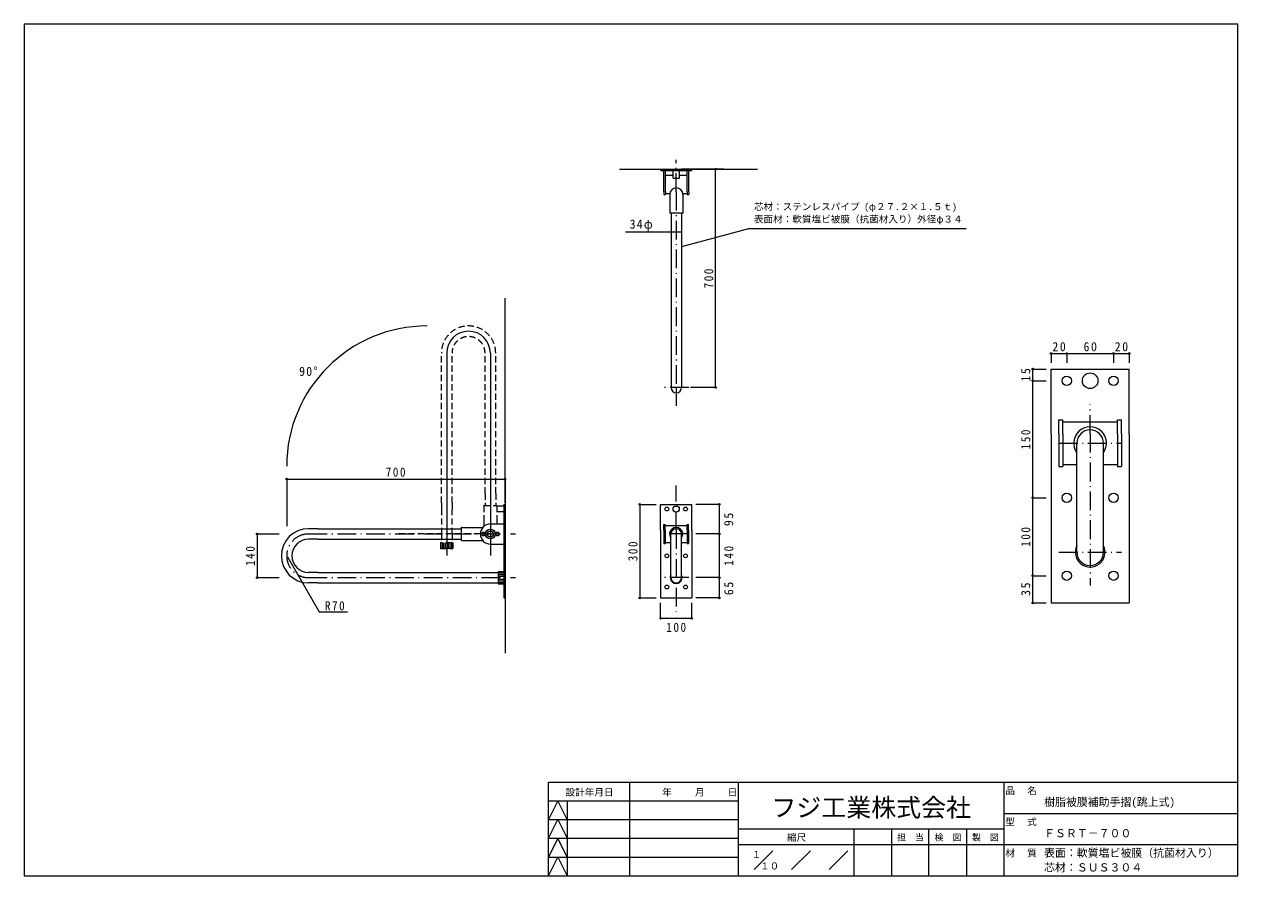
# Model space of a CAD drawing. Units: millimetres at full size, sheet at 1:10, with parts at other scales. Extents: x -2165 to 1725, y -1507 to 1223.
import ezdxf
from ezdxf.enums import TextEntityAlignment as Align

# ---------------------------------------------------------------- set-up
doc = ezdxf.new("R2010")
doc.units = ezdxf.units.MM
doc.header["$LTSCALE"] = 10
doc.header["$PDMODE"] = 32
doc.header["$PDSIZE"] = 5
doc.linetypes.add('DASHED2', pattern=[3, 2, -1])
doc.linetypes.add('DASHED_DOTTED', pattern=[9.25, 6, -1.5, 0.25, -1.5])
for name, color, linetype, lineweight in [('0-0_0', 7, 'Continuous', 9), ('0-8', 7, 'Continuous', 9), ('9-0', 7, 'Continuous', 9)]:
    doc.layers.add(name, color=color, linetype=linetype, lineweight=lineweight)
doc.styles.add('ＭＳ ゴシック', font='')
doc.styles.get('ＭＳ ゴシック').set_extended_font_data('MS Gothic')

msp = doc.modelspace()

# ---------------------------------------------------------------- linework, layer by layer
at = {"layer": '0-0_0'}
for p, q in [((-224.58, -1206.74), (-224.58, -1506.74)), ((125.42, -1506.74), (125.42, -1206.74)), ((975.42, -1206.74), (975.42, -1506.74)), ((-484.58, -1266.74), (125.42, -1266.74)), ((-424.58, -1266.74), (-424.58, -1506.74)), ((975.42, -1306.74), (1725.42, -1306.74)), ((-484.58, -1326.74), (125.42, -1326.74)), ((125.42, -1356.74), (975.42, -1356.74)), ((495.42, -1506.74), (495.42, -1356.74)), ((615.42, -1356.74), (615.42, -1506.74)), ((735.42, -1506.74), (735.42, -1356.74)), ((855.42, -1356.74), (855.42, -1506.74)), ((-484.58, -1386.74), (125.42, -1386.74)), ((125.42, -1406.74), (975.42, -1406.74)), ((175.42, -1486.74), (235.42, -1426.74)), ((295.42, -1486.74), (355.42, -1426.74)), ((415.42, -1486.74), (475.42, -1426.74)), ((975.42, -1406.74), (1725.42, -1406.74)), ((-484.58, -1446.74), (125.42, -1446.74))]:
    msp.add_line(p, q, dxfattribs=at)
msp.add_lwpolyline([(-2164.58, -1506.74), (1725.42, -1506.74), (1725.42, 1223.26), (-2164.58, 1223.26)], close=True, dxfattribs=at)
for points in [[(-484.58, -1506.74), (-484.58, -1206.74), (1725.42, -1206.74)], [(-424.58, -1326.74), (-454.58, -1266.74), (-484.58, -1326.74)], [(-484.58, -1386.74), (-454.58, -1326.74), (-424.58, -1386.74)], [(-424.58, -1446.74), (-454.58, -1386.74), (-484.58, -1446.74)], [(-484.58, -1506.74), (-454.58, -1446.74), (-424.58, -1506.74)]]:
    msp.add_lwpolyline(points, dxfattribs=at)
at = {"layer": '0-8', "linetype": 'DASHED_DOTTED'}
for p, q in [((-74.28, 685.73), (-74.28, 788.78)), ((-74.28, 685.73), (-74.28, 0.32)), ((-34.28, 58.73), (-114.28, 58.73)), ((-74.79, -399.04), (-74.79, -256.04)), ((-1253.38, -411.04), (-589.48, -411.04)), ((-34.28, -411.04), (-114.28, -411.04)), ((-74.79, -399.04), (-74.79, -660.94)), ((-1253.38, -551.04), (-589.48, -551.04)), ((-34.28, -551.04), (-114.28, -551.04))]:
    msp.add_line(p, q, dxfattribs=at)
at = {"layer": '0-8'}
for p, q in [((-256.94, 758.73), (185.42, 758.73)), ((-124.28, 754.73), (-124.28, 758.73)), ((-124.28, 754.73), (-24.28, 754.73)), ((-114.28, 741.73), (-114.28, 754.73)), ((-114.28, 685.73), (-114.28, 741.73)), ((-109.28, 741.73), (-109.28, 754.73)), ((-109.28, 685.73), (-109.28, 741.73)), ((-109.28, 739.23), (-84.28, 739.23)), ((-84.28, 729.73), (-84.28, 754.73)), ((-64.28, 729.73), (-64.28, 754.73)), ((-64.28, 739.23), (-39.28, 739.23)), ((78.33, 758.73), (-57.28, 758.73)), ((-39.28, 741.73), (-39.28, 754.73)), ((-39.28, 685.73), (-39.28, 741.73)), ((-34.28, 741.73), (-34.28, 754.73)), ((-34.28, 685.73), (-34.28, 741.73)), ((51.61, 758.73), (-28.47, 758.73)), ((-24.28, 754.73), (-24.28, 758.73)), ((51.61, 58.73), (51.61, 758.73)), ((-84.28, 729.73), (-64.28, 729.73)), ((-114.28, 685.73), (-114.28, 677.73)), ((-114.28, 677.73), (-109.28, 677.73)), ((-109.28, 685.73), (-109.28, 677.73)), ((-109.28, 680.23), (-95.28, 680.23)), ((-95.28, 677.73), (-95.28, 619.73)), ((-53.28, 680.23), (-39.28, 680.23)), ((-53.28, 677.73), (-53.28, 619.73)), ((-39.28, 685.73), (-39.28, 677.73)), ((-39.28, 677.73), (-34.28, 677.73)), ((-34.28, 685.73), (-34.28, 677.73)), ((-95.28, 619.73), (-95.28, 617.73)), ((-57.28, 617.73), (-95.28, 617.73)), ((-91.28, 617.73), (-91.28, 58.73)), ((-57.28, 617.73), (-57.28, 58.73)), ((-57.28, 617.73), (-53.28, 617.73)), ((-53.28, 619.73), (-53.28, 617.73)), ((-57.28, 556.21), (-237, 556.21)), ((-623.38, -311.04), (-623.38, 344.79)), ((-810.38, 168.96), (-810.38, -311.04)), ((-670.38, 168.96), (-670.38, -311.04)), ((-74.28, 58.73), (-74.28, 41.73)), ((51.61, 58.73), (-28.47, 58.73)), ((-1323.38, -234.73), (-1323.38, -386.35)), ((-1323.38, -234.73), (-623.38, -234.73)), ((-623.38, -234.73), (-623.38, -386.35)), ((-810.38, -311.04), (-810.38, -480.05)), ((-670.38, -311.04), (-670.38, -480.05)), ((-623.38, -311.04), (-623.38, -792.82)), ((-627.38, -322.04), (-649.38, -322.04)), ((-649.38, -322.04), (-649.38, -340.04)), ((-627.38, -340.04), (-649.38, -340.04)), ((-627.38, -316.04), (-623.38, -316.04)), ((-627.38, -316.04), (-627.38, -616.04)), ((-191.43, -316.04), (-139, -316.04)), ((-191.43, -316.04), (-191.43, -616.04)), ((-124.79, -399.04), (-124.79, -316.04)), ((-124.79, -399.04), (-124.79, -316.04)), ((-124.79, -316.04), (-24.79, -316.04)), ((-24.79, -399.04), (-24.79, -316.04)), ((63.55, -316.04), (-11.64, -316.04)), ((63.55, -316.04), (63.55, -411.04)), ((-670.38, -378.54), (-627.38, -378.54)), ((-114.79, -381.04), (-109.79, -381.04)), ((-114.79, -399.04), (-114.79, -381.04)), ((-109.79, -399.04), (-109.79, -381.04)), ((-109.79, -383.54), (-39.79, -383.54)), ((-39.79, -381.04), (-34.79, -381.04)), ((-39.79, -399.04), (-39.79, -381.04)), ((-34.79, -399.04), (-34.79, -381.04)), ((-1417.88, -411.04), (-1346.98, -411.04)), ((-1417.88, -411.04), (-1417.88, -551.04)), ((-1223.38, -394.04), (-1253.38, -394.04)), ((-1223.38, -394.04), (-805.69, -394.04)), ((-805.69, -394.04), (-764.38, -394.04)), ((-762.38, -390.04), (-764.38, -390.04)), ((-764.38, -390.04), (-764.38, -432.04)), ((-762.38, -390.04), (-712.18, -390.04)), ((-712.18, -390.04), (-694.69, -390.04)), ((-124.79, -399.04), (-124.79, -616.04)), ((-114.79, -399.04), (-114.79, -441.04)), ((-109.79, -399.04), (-109.79, -441.04)), ((-91.79, -416.04), (-91.79, -411.04)), ((-91.79, -551.04), (-91.79, -416.04)), ((-57.79, -416.04), (-57.79, -411.04)), ((-57.79, -551.04), (-57.79, -416.04)), ((-39.79, -399.04), (-39.79, -441.04)), ((-34.79, -399.04), (-34.79, -441.04)), ((-24.79, -399.04), (-24.79, -616.04)), ((63.55, -411.04), (-11.64, -411.04)), ((63.55, -411.04), (-11.64, -411.04)), ((63.55, -411.04), (63.55, -551.04)), ((-1223.38, -428.04), (-1253.38, -428.04)), ((-1223.38, -428.04), (-805.69, -428.04)), ((-805.69, -428.04), (-764.38, -428.04)), ((-762.38, -432.04), (-764.38, -432.04)), ((-762.38, -432.04), (-712.18, -432.04)), ((-712.18, -432.04), (-694.69, -432.04)), ((-670.38, -443.54), (-627.38, -443.54)), ((-114.79, -441.04), (-109.79, -441.04)), ((-109.79, -438.54), (-91.79, -438.54)), ((-57.79, -438.54), (-39.79, -438.54)), ((-39.79, -441.04), (-34.79, -441.04)), ((-1320.88, -484.63), (-1219.24, -660.67)), ((-1223.38, -534.04), (-1253.38, -534.04)), ((-1223.38, -534.04), (-753.38, -534.04)), ((-753.38, -534.04), (-673.38, -534.04)), ((-673.38, -534.04), (-645.38, -534.04)), ((-645.38, -531.04), (-627.38, -531.04)), ((-645.38, -531.04), (-645.38, -571.04)), ((-645.38, -536.04), (-627.38, -536.04)), ((-645.38, -541.04), (-627.38, -541.04)), ((-1417.88, -551.04), (-1346.98, -551.04)), ((-1223.38, -568.04), (-1253.38, -568.04)), ((-1223.38, -568.04), (-753.38, -568.04)), ((-753.38, -568.04), (-673.38, -568.04)), ((-673.38, -568.04), (-645.38, -568.04)), ((-645.38, -546.04), (-627.38, -546.04)), ((-645.38, -556.04), (-627.38, -556.04)), ((-645.38, -561.04), (-627.38, -561.04)), ((-645.38, -566.04), (-627.38, -566.04)), ((-645.38, -571.04), (-627.38, -571.04)), ((63.55, -551.04), (-11.64, -551.04)), ((63.55, -551.04), (63.55, -616.04)), ((-627.38, -616.04), (-623.38, -616.04)), ((-191.43, -616.04), (-139, -616.04)), ((-124.79, -616.04), (-24.79, -616.04)), ((63.55, -616.04), (-11.64, -616.04)), ((-1219.24, -660.67), (-1128.62, -660.67)), ((-124.79, -681.22), (-124.79, -632.17)), ((-24.79, -681.22), (-24.79, -632.17)), ((-124.79, -681.22), (-24.79, -681.22))]:
    msp.add_line(p, q, dxfattribs=at)
at = {"layer": '0-8', "linetype": 'DASHED2'}
for p, q in [((-827.38, 138.96), (-827.38, 168.96)), ((-793.38, 138.96), (-793.38, 168.96)), ((-687.38, 138.96), (-687.38, 168.96)), ((-653.38, 138.96), (-653.38, 168.96)), ((-827.38, -311.04), (-827.38, 138.96)), ((-793.38, -311.04), (-793.38, 138.96)), ((-687.38, -281.04), (-687.38, 138.96)), ((-653.38, -281.04), (-653.38, 138.96)), ((-827.38, -311.04), (-827.38, -331.04)), ((-793.38, -311.04), (-793.38, -331.04)), ((-687.38, -281.04), (-687.38, -320.04)), ((-653.38, -281.04), (-653.38, -320.04)), ((-827.38, -331.04), (-827.38, -411.04)), ((-793.38, -411.04), (-793.15, -332.18)), ((-691.38, -321.04), (-691.38, -320.04)), ((-691.38, -320.04), (-649.38, -320.04)), ((-691.38, -321.04), (-691.38, -371.79)), ((-649.38, -321.04), (-649.38, -320.04)), ((-649.38, -321.04), (-649.38, -366.04)), ((-691.38, -371.79), (-691.38, -386.67)), ((-649.38, -366.04), (-649.38, -378.54)), ((-673.38, -411.04), (-968.43, -411.04)), ((-827.38, -411.04), (-827.38, -439.04)), ((-793.38, -411.04), (-793.38, -439.04)), ((-793.38, -439.04), (-827.38, -439.04)), ((-793.38, -457.04), (-827.38, -457.04)), ((-825.38, -439.04), (-825.38, -457.04)), ((-820.38, -439.04), (-820.38, -457.04)), ((-815.38, -439.04), (-815.38, -457.04)), ((-805.38, -439.04), (-805.38, -457.04)), ((-800.38, -439.04), (-800.38, -457.04)), ((-795.38, -439.04), (-795.38, -457.04))]:
    msp.add_line(p, q, dxfattribs=at)
at = {"layer": '0-8'}
msp.add_lwpolyline([(855.25, 567.03), (156.86, 567.03), (-57.28, 509.65)], dxfattribs=at)
at = {"layer": '0-8', "linetype": 'DASHED2'}
for points in [[(-827.38, -439.04), (-830.38, -439.04), (-830.38, -457.04), (-790.38, -457.04)], [(-793.38, -439.04), (-790.38, -439.04), (-790.38, -457.04)]]:
    msp.add_lwpolyline(points, dxfattribs=at)
at = {"layer": '0-8'}
for centre, radius in [((-104.79, -331.04), 6), ((-74.79, -331.04), 10), ((-44.79, -331.04), 6), ((-692.38, -411.04), 6), ((-670.38, -411.04), 15.5), ((-670.38, -411.04), 9.5), ((-647.38, -411.04), 6), ((-104.79, -481.04), 6), ((-44.79, -481.04), 6), ((-104.79, -581.04), 6), ((-44.79, -581.04), 6)]:
    msp.add_circle(centre, radius, dxfattribs=at)
for centre, radius, start, end in [((-74.28, 677.73), 21, 0, 180), ((-873.38, -194.04), 450, 90, 180), ((-740.38, 168.96), 70, 0, 180), ((-74.28, 58.73), 17, 180, 0), ((-669.88, -411.04), 32.5, 90.88151, 269.11849), ((-1253.38, -481.04), 87, 90, 270), ((-74.79, -411.04), 21, 324.04943, 215.95057), ((-74.79, -411.04), 17, 0, 180), ((-1253.38, -481.04), 53, 90, 270), ((-74.79, -551.04), 19, 153.47465, 26.52535), ((-74.79, -551.04), 17, 180, 0)]:
    msp.add_arc(centre, radius, start, end, dxfattribs=at)
at = {"layer": '0-8', "linetype": 'DASHED2'}
for radius in [87, 53]:
    msp.add_arc((-740.38, 168.96), radius, 0, 180, dxfattribs=at)
at = {"layer": '0-8', "linetype": 'DASHED_DOTTED'}
msp.add_arc((-1253.38, -481.04), 70, 90, 270, dxfattribs=at)
at = {"layer": '0-8'}
for p in [(51.61, 758.73), (51.61, 58.73), (-1323.38, -234.73), (-623.38, -234.73), (-191.43, -316.04), (63.55, -316.04), (-1417.88, -411.04), (63.55, -411.04), (-1417.88, -551.04), (63.55, -551.04), (-191.43, -616.04), (63.55, -616.04), (-124.79, -681.22), (-24.79, -681.22)]:
    msp.add_point(p, dxfattribs=at)
at = {"layer": '9-0'}
for p, q in [((1127.32, 167.51), (1127.32, 137.62)), ((1127.32, 167.51), (1177.32, 167.51)), ((1177.32, 167.51), (1177.32, 137.62)), ((1177.32, 167.51), (1177.32, 137.62)), ((1177.32, 167.51), (1327.32, 167.51)), ((1327.32, 167.51), (1327.32, 137.62)), ((1327.32, 167.51), (1377.32, 167.51)), ((1377.32, 167.51), (1377.32, 137.62)), ((1067.82, 117.79), (1111.35, 117.79)), ((1067.82, 117.79), (1067.82, 80.29)), ((1127.32, -89.71), (1127.32, 117.79)), ((1127.32, 117.79), (1377.32, 117.79)), ((1127.32, -89.71), (1127.32, 117.79)), ((1377.32, -89.71), (1377.32, 117.79)), ((1067.82, 80.29), (1111.35, 80.29)), ((1067.82, 80.29), (1111.35, 80.29)), ((1067.82, 80.29), (1067.82, -294.71)), ((1152.32, -44.71), (1164.82, -44.71)), ((1152.32, -89.71), (1152.32, -44.71)), ((1164.82, -89.71), (1164.82, -44.71)), ((1164.82, -50.96), (1339.82, -50.96)), ((1339.82, -44.71), (1352.32, -44.71)), ((1339.82, -89.71), (1339.82, -44.71)), ((1352.32, -89.71), (1352.32, -44.71)), ((1127.32, -89.71), (1127.32, -632.21)), ((1152.32, -89.71), (1152.32, -194.71)), ((1164.82, -89.71), (1164.82, -194.71)), ((1339.82, -89.71), (1339.82, -194.71)), ((1352.32, -89.71), (1352.32, -194.71)), ((1377.32, -89.71), (1377.32, -632.21)), ((1209.82, -132.21), (1209.82, -119.71)), ((1209.82, -469.71), (1209.82, -132.21)), ((1294.82, -132.21), (1294.82, -119.71)), ((1294.82, -469.71), (1294.82, -132.21)), ((1164.82, -188.46), (1209.82, -188.46)), ((1294.82, -188.46), (1339.82, -188.46)), ((1152.32, -194.71), (1164.82, -194.71)), ((1339.82, -194.71), (1352.32, -194.71)), ((1067.82, -294.71), (1111.35, -294.71)), ((1067.82, -294.71), (1067.82, -544.71)), ((1067.82, -544.71), (1111.35, -544.71)), ((1067.82, -544.71), (1067.82, -632.21)), ((1067.82, -632.21), (1111.35, -632.21)), ((1127.32, -632.21), (1377.32, -632.21))]:
    msp.add_line(p, q, dxfattribs=at)
at = {"layer": '9-0', "linetype": 'DASHED_DOTTED'}
for p, q in [((1252.32, -89.71), (1252.32, 4.3)), ((1252.32, -89.71), (1252.32, -576.46)), ((1152.32, -119.71), (1352.32, -119.71)), ((1152.32, -469.71), (1352.32, -469.71))]:
    msp.add_line(p, q, dxfattribs=at)
at = {"layer": '9-0'}
for centre, radius in [((1177.32, 80.29), 15), ((1252.32, 80.29), 25), ((1327.32, 80.29), 15), ((1177.32, -294.71), 15), ((1327.32, -294.71), 15), ((1177.32, -544.71), 15), ((1327.32, -544.71), 15)]:
    msp.add_circle(centre, radius, dxfattribs=at)
for centre, radius, start, end in [((1252.32, -119.71), 52.5, 324.04943, 215.95057), ((1252.32, -119.71), 42.5, 0, 180), ((1252.32, -469.71), 47.5, 153.47465, 26.52535), ((1252.32, -469.71), 42.5, 180, 0)]:
    msp.add_arc(centre, radius, start, end, dxfattribs=at)
for p in [(1127.32, 167.51), (1177.32, 167.51), (1327.32, 167.51), (1377.32, 167.51), (1067.82, 117.79), (1067.82, 80.29), (1067.82, -294.71), (1067.82, -544.71), (1067.82, -632.21)]:
    msp.add_point(p, dxfattribs=at)

# ---------------------------------------------------------------- texts
at = {"layer": '0-0_0', "style": 'ＭＳ ゴシック'}
for s, height, p in [('設計年月日', 21.99, (-429.58, -1256.74)), ('年', 21.99, (-119.58, -1256.74)), ('月', 21.99, (-14.58, -1256.74)), ('日', 21.99, (90.42, -1256.74)), ('品', 21.99, (980.42, -1251.74)), ('名', 21.99, (1050.42, -1251.74)), ('フジ工業株式会社', 58.65, (230.42, -1335.07)), ('樹脂被膜補助手摺(跳上式)', 25.66, (1104.58, -1290.84)), ('型', 21.99, (980.42, -1351.74)), ('式', 21.99, (1050.42, -1351.74)), ('ＦＳＲＴ－７００', 25.66, (1104.54, -1391.03)), ('縮尺', 21.99, (280.42, -1401.74)), ('担\u3000当', 20.53, (633.42, -1400.4)), ('検\u3000図', 20.53, (753.42, -1400.4)), ('製\u3000図', 20.53, (873.42, -1400.4)), ('１', 21.99, (167.53, -1456.49)), ('材', 21.99, (980.42, -1451.74)), ('質', 21.99, (1050.42, -1451.74)), ('表面：軟質塩ビ被膜（抗菌材入り）', 25.66, (1104.48, -1454.13)), ('１０', 21.99, (194.06, -1493.34)), ('芯材：ＳＵＳ３０４', 25.66, (1104.48, -1500.8))]:
    msp.add_text(s, height=height, dxfattribs=at).set_placement(p, align=Align.BOTTOM_LEFT)
at = {"layer": '0-8', "style": 'ＭＳ ゴシック'}
for s, p in [('芯材：ステンレスパイプ (φ２７.２×１.５ｔ)', (174.36, 620.65)), ('表面材：軟質塩ビ被膜（抗菌材入り）外径φ３４', (174.36, 580.65))]:
    msp.add_text(s, height=21.99, dxfattribs=at).set_placement(p, align=Align.BOTTOM_LEFT)
at = {"layer": '0-8', "char_height": 29.33, "attachment_point": 7, "style": 'ＭＳ ゴシック'}
for s, insert in [('\\T1.2;\\W0.95;34φ', (-223.97, 559.82)), ('\\T1.2;\\W0.95;90°', (-1283.46, 95.4)), ('\\T1.27;\\W0.9;700', (-1005.88, -227.73)), ('\\T1.27;\\W0.9;R70', (-1200.93, -656.26)), ('\\T1.27;\\W0.9;100', (-106.4, -725.31))]:
    msp.add_mtext(s, dxfattribs=dict(at, insert=insert))
at = {"layer": '0-8', "char_height": 29.33, "attachment_point": 7, "rotation": 90, "style": 'ＭＳ ゴシック'}
for s, insert in [('\\T1.27;\\W0.9;700', (44.61, 376.23)), ('\\T1.27;\\W0.95;95', (108.56, -385.92)), ('\\T1.27;\\W0.9;140', (-1424.88, -513.54)), ('\\T1.27;\\W0.9;300', (-198.43, -498.54)), ('\\T1.27;\\W0.9;140', (108.98, -512.69)), ('\\T1.27;\\W0.95;65', (108.77, -607.13))]:
    msp.add_mtext(s, dxfattribs=dict(at, insert=insert))
at = {"layer": '9-0', "char_height": 29.33, "attachment_point": 7, "style": 'ＭＳ ゴシック'}
for s, insert in [('\\T1.27;\\W0.95;20', (1131.07, 174.51)), ('\\T1.27;\\W0.95;60', (1231.07, 174.51)), ('\\T1.27;\\W0.95;20', (1331.07, 174.51))]:
    msp.add_mtext(s, dxfattribs=dict(at, insert=insert))
at = {"layer": '9-0', "char_height": 29.33, "attachment_point": 7, "rotation": 90, "style": 'ＭＳ ゴシック'}
for s, insert in [('\\T1.27;\\W0.95;15', (1060.82, 77.79)), ('\\T1.27;\\W0.9;150', (1060.82, -139.71)), ('\\T1.27;\\W0.9;100', (1060.82, -452.21)), ('\\T1.27;\\W0.95;35', (1060.82, -609.71))]:
    msp.add_mtext(s, dxfattribs=dict(at, insert=insert))

doc.saveas('drawing.dxf')
